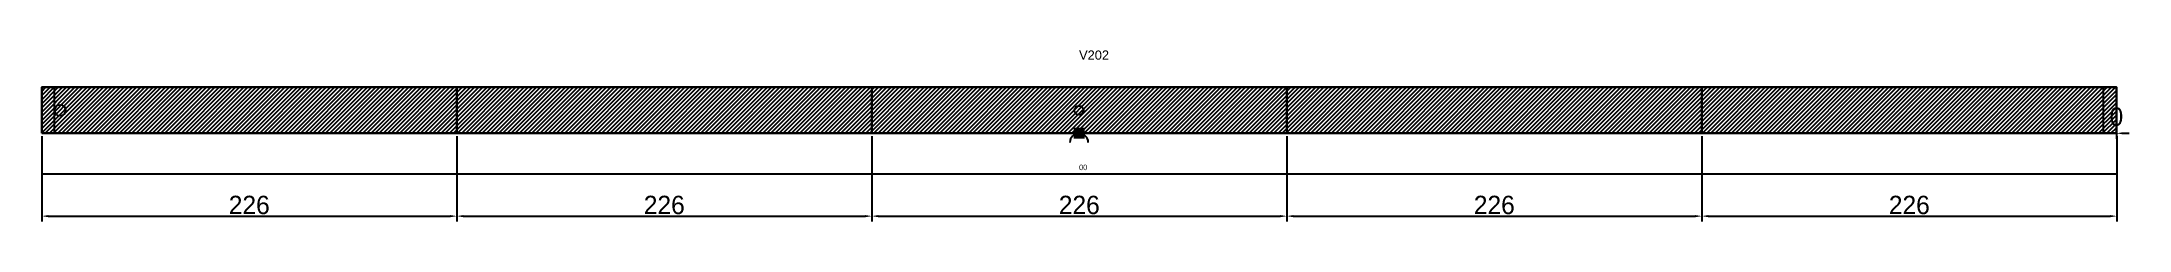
# Model space of a CAD drawing. Header units: metres. Extents: x 12796 to 13932, y 13111 to 13204.
import ezdxf

# ---------------------------------------------------------------- set-up
doc = ezdxf.new("R2010")
doc.units = ezdxf.units.M
for name, color, linetype in [('00 - FELIPE', 2, 'CONTINUOUS'), ('COTA', 241, 'CONTINUOUS'), ('Escoras', 2, 'CONTINUOUS'), ('Forcador', 251, 'CONTINUOUS'), ('Hachura', 251, 'CONTINUOUS'), ('NOMENCLATURA', 7, 'CONTINUOUS'), ('Painéis', 200, 'CONTINUOUS'), ('REAPROVEITAMENTO', 251, 'CONTINUOUS'), ('SARR_2.2x7', 40, 'CONTINUOUS')]:
    doc.layers.add(name, color=color, linetype=linetype)
doc.styles.add('STR_STANDARD', font='arial.ttf')
doc.dimstyles.new('EZ DXF', dxfattribs={"dimtxt": 10, "dimasz": 3.5, "dimexe": 3, "dimexo": 1.5, "dimgap": 1, "dimtad": 1, "dimdec": 1, "dimdsep": 46, "dimcen": 2.5, "dimazin": 3, "dimtfac": 1, "dimtmove": 0, "dimatfit": 3})

msp = doc.modelspace()

# ---------------------------------------------------------------- hatches: boundary and pattern name
at = {"layer": 'REAPROVEITAMENTO'}
h = msp.add_hatch(dxfattribs=at)
h.set_pattern_fill('ANSI31', scale=0.5)
h.paths.add_polyline_path([(12795.5914, 13158.9905), (13925.364524, 13158.9905), (13925.364524, 13183.9905), (12795.5914, 13183.9905)])
h = msp.add_hatch(dxfattribs=at)
h.set_pattern_fill('ANSI31', scale=0.5)
h.paths.add_polyline_path([(12795.5914, 13158.9905), (13925.364524, 13158.9905), (13925.364524, 13183.9905), (12795.5914, 13183.9905)])

# ---------------------------------------------------------------- linework, layer by layer
at = {"layer": '00 - FELIPE'}
msp.add_line((12795.5914, 13136.9905), (13925.364524, 13136.9905), dxfattribs=at)
msp.add_line((12795.5914, 13136.9905), (13925.364524, 13136.9905), dxfattribs=at)
at = {"layer": 'Escoras'}
msp.add_circle((13360.477962, 13171.4905), 2.5, dxfattribs=at)
msp.add_circle((13360.477962, 13171.4905), 2.5, dxfattribs=at)
at = {"layer": 'Forcador'}
msp.add_circle((12805.5914, 13171.4905), 3, dxfattribs=at)
msp.add_circle((12805.5914, 13171.4905), 3, dxfattribs=at)
at = {"layer": 'Hachura'}
msp.add_solid([(13357.477962, 13161.9905), (13363.477962, 13161.9905), (13357.477962, 13155.9905), (13363.477962, 13155.9905)], dxfattribs=at)
msp.add_solid([(13357.477962, 13161.9905), (13363.477962, 13161.9905), (13357.477962, 13155.9905), (13363.477962, 13155.9905)], dxfattribs=at)
at = {"layer": 'Painéis'}
for points in [[(12795.5914, 13158.9905), (12795.5914, 13183.9905)], [(12795.5914, 13183.9905), (13925.364524, 13183.9905)], [(12795.5914, 13158.9905), (12795.5914, 13183.9905)], [(12795.5914, 13183.9905), (13925.364524, 13183.9905)], [(13021.5914, 13158.9905), (13021.5914, 13183.9905)], [(13021.5914, 13158.9905), (13021.5914, 13183.9905)], [(13247.5914, 13158.9905), (13247.5914, 13183.9905)], [(13247.5914, 13158.9905), (13247.5914, 13183.9905)], [(13473.5914, 13158.9905), (13473.5914, 13183.9905)], [(13473.5914, 13158.9905), (13473.5914, 13183.9905)], [(13699.5914, 13158.9905), (13699.5914, 13183.9905)], [(13699.5914, 13158.9905), (13699.5914, 13183.9905)], [(13925.364524, 13158.9905), (13925.364524, 13183.9905)], [(13925.364524, 13158.9905), (13925.364524, 13183.9905)], [(12795.5914, 13158.9905), (13925.364524, 13158.9905)], [(12795.5914, 13158.9905), (13925.364524, 13158.9905)]]:
    msp.add_lwpolyline(points, close=True, dxfattribs=at)
msp.add_arc((13360.477962, 13153.9905), 5, 0, 180, dxfattribs=at)
msp.add_arc((13360.477962, 13153.9905), 5, 0, 180, dxfattribs=at)
at = {"layer": 'SARR_2.2x7'}
for p, q in [((12802.5914, 13158.9905), (12802.5914, 13183.9905)), ((12802.5914, 13158.9905), (12802.5914, 13183.9905)), ((13918.364524, 13158.9905), (13918.364524, 13183.9905)), ((13918.364524, 13158.9905), (13918.364524, 13183.9905))]:
    msp.add_line(p, q, dxfattribs=at)

# ---------------------------------------------------------------- texts
at = {"layer": '00 - FELIPE'}
msp.add_text('00', height=3, dxfattribs=at).set_placement((13360.477962, 13138.9905))
msp.add_text('00', height=3, dxfattribs=at).set_placement((13360.477962, 13138.9905))
at = {"layer": 'NOMENCLATURA', "style": 'STR_STANDARD'}
msp.add_text('V202', height=5, dxfattribs=at).set_placement((13360.477962, 13198.9905))
msp.add_text('V202', height=5, dxfattribs=at).set_placement((13360.477962, 13198.9905))

# ---------------------------------------------------------------- dimensions: what is measured, and where the dimension line sits
at = {"layer": 'COTA'}
for base, p1, p2 in [((13925.364524, 13158.9905), (13925.364524, 13158.9905), (13925.364524, 13183.9905)), ((13925.364524, 13158.9905), (13925.364524, 13158.9905), (13925.364524, 13183.9905)), ((12795.5914, 13113.9905), (12795.5914, 13158.9905), (13021.5914, 13158.9905)), ((12795.5914, 13113.9905), (12795.5914, 13158.9905), (13021.5914, 13158.9905)), ((13021.5914, 13113.9905), (13021.5914, 13158.9905), (13247.5914, 13158.9905)), ((13021.5914, 13113.9905), (13021.5914, 13158.9905), (13247.5914, 13158.9905)), ((13247.5914, 13113.9905), (13247.5914, 13158.9905), (13473.5914, 13158.9905)), ((13247.5914, 13113.9905), (13247.5914, 13158.9905), (13473.5914, 13158.9905)), ((13473.5914, 13113.9905), (13473.5914, 13158.9905), (13699.5914, 13158.9905)), ((13473.5914, 13113.9905), (13473.5914, 13158.9905), (13699.5914, 13158.9905)), ((13699.5914, 13113.9905), (13699.5914, 13158.9905), (13925.5914, 13158.9905)), ((13699.5914, 13113.9905), (13699.5914, 13158.9905), (13925.5914, 13158.9905))]:
    msp.add_linear_dim(base=base, p1=p1, p2=p2, dimstyle='EZ DXF', dxfattribs=at).render()

doc.saveas('drawing.dxf')
